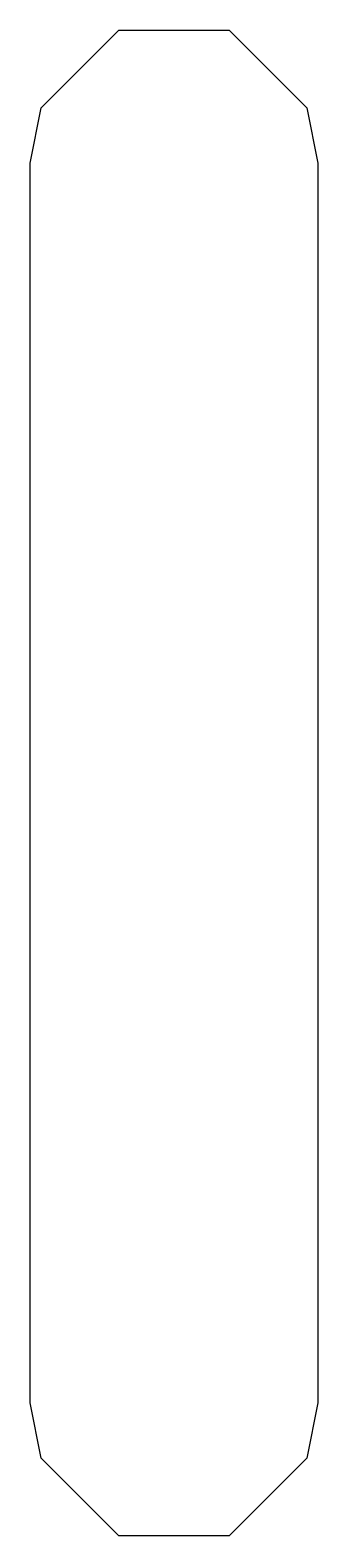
# Model space of a CAD drawing. Header units: inches. Extents: x 5.52 to 6.86, y -4.07 to -3.08.
# Drawn here: x 6.46575 to 6.47047, y -3.36866 to -3.34394 of the extents above; entities that cross this region are included whole.
import ezdxf

# ---------------------------------------------------------------- set-up
doc = ezdxf.new("R2010")
doc.units = ezdxf.units.IN
doc.header["$MEASUREMENT"] = 0
doc.layers.add('BLACK', color=7, linetype='CONTINUOUS')

msp = doc.modelspace()

# ---------------------------------------------------------------- linework, layer by layer
at = {"layer": 'BLACK', "linetype": 'CONTINUOUS'}
for p, q in [((6.465928, -3.345215), (6.467206, -3.343937)), ((6.467206, -3.343937), (6.469014, -3.343937)), ((6.469014, -3.343937), (6.470293, -3.345215)), ((6.465748, -3.346119), (6.465928, -3.345215)), ((6.470293, -3.345215), (6.470472, -3.346119)), ((6.465748, -3.366479), (6.465748, -3.346119)), ((6.470472, -3.346119), (6.470472, -3.366479)), ((6.465928, -3.367383), (6.465748, -3.366479)), ((6.470472, -3.366479), (6.470293, -3.367383)), ((6.467206, -3.368662), (6.465928, -3.367383)), ((6.470293, -3.367383), (6.469014, -3.368662)), ((6.469014, -3.368662), (6.467206, -3.368662))]:
    msp.add_line(p, q, dxfattribs=at)

doc.saveas('drawing.dxf')
